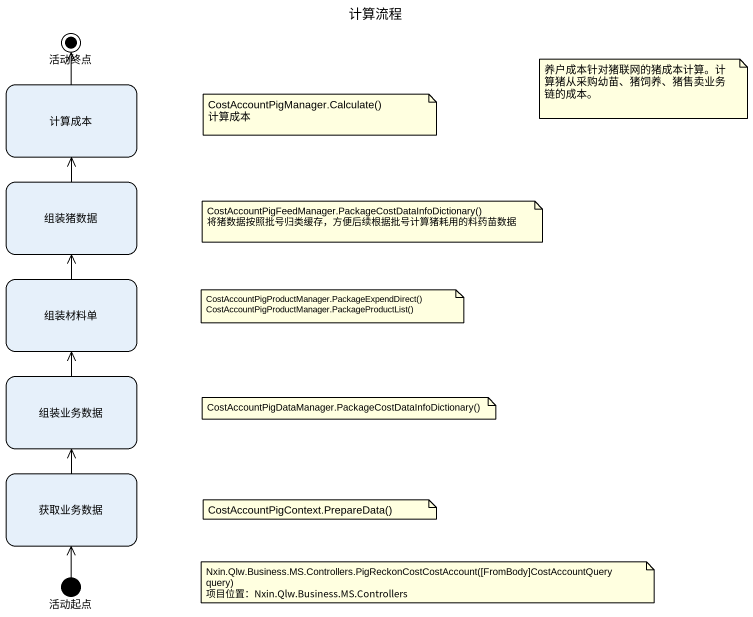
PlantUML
@startuml
title 计算流程
hide empty description
state 活动终点 <<end>>
state 计算成本
state 组装猪数据
state 组装材料单
state 组装业务数据
state 获取业务数据
state 活动起点 <<start>>
计算成本 -up-> 活动终点
组装猪数据 -up-> 计算成本
组装材料单 -up-> 组装猪数据
组装业务数据 -up-> 组装材料单
获取业务数据 -up-> 组装业务数据
活动起点 -up-> 获取业务数据
note as N1
  养户成本针对猪联网的猪成本计算。计算猪从采购幼苗、猪饲养、猪售卖业务链的成本。
end note
note as N2
  CostAccountPigManager.Calculate()
  计算成本
end note
note as N3
  CostAccountPigFeedManager.PackageCostDataInfoDictionary()
  将猪数据按照批号归类缓存，方便后续根据批号计算猪耗用的料药苗数据
end note
note as N4
  CostAccountPigProductManager.PackageExpendDirect()
  CostAccountPigProductManager.PackageProductList()
end note
note as N5
  CostAccountPigDataManager.PackageCostDataInfoDictionary()
end note
note as N6
  CostAccountPigContext.PrepareData()
end note
note as N7
  Nxin.Qlw.Business.MS.Controllers.PigReckonCostCostAccount([FromBody]CostAccountQuery query)
  项目位置：Nxin.Qlw.Business.MS.Controllers
end note
@enduml
